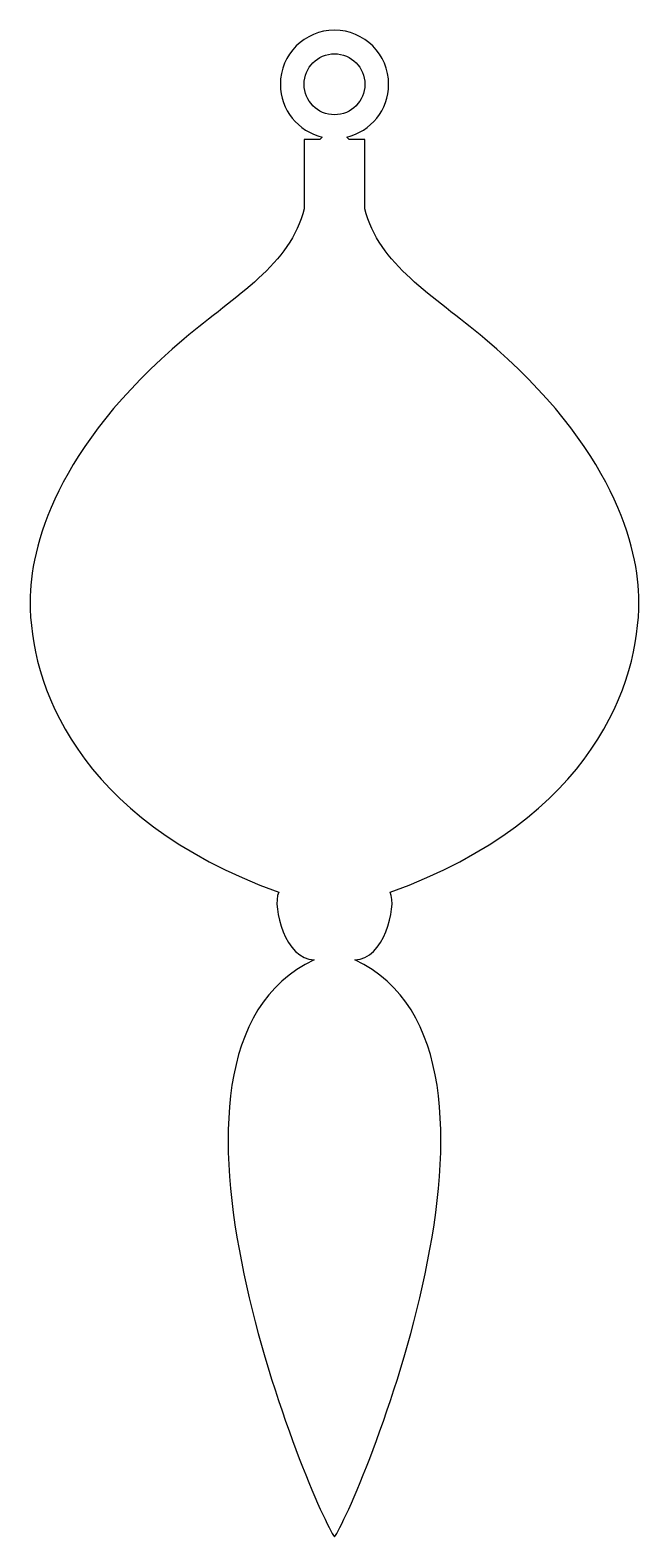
# Model space of a CAD drawing. Header units: centimetres. Extents: x -4.4 to 4.4, y -11 to 11.
import ezdxf

# ---------------------------------------------------------------- set-up
doc = ezdxf.new("R2010")
doc.units = ezdxf.units.CM
doc.header["$MEASUREMENT"] = 0
doc.layers.add('Camada 1', color=7, linetype='Continuous')

msp = doc.modelspace()

# ---------------------------------------------------------------- linework, layer by layer
at = {"layer": 'Camada 1'}
for points, knots in [([(0.00001, 10.97898), (0.43583, 10.97898), (0.78916, 10.62566), (0.78916, 10.18983), (0.78916, 10.18983), (0.78916, 9.81574), (0.52884, 9.50231), (0.17951, 9.42127), (0.17951, 9.42127), (0.17951, 9.42127), (0.21605, 9.38727), (0.21605, 9.38727), (0.21605, 9.38727), (0.21605, 9.38727), (0.44383, 9.38727), (0.44383, 9.38727), (0.44383, 9.38727), (0.44383, 9.38727), (0.44383, 8.37643), (0.44383, 8.37643), (0.44383, 8.37643), (0.64137, 7.56273), (1.43409, 7.11828), (2.19447, 6.47799), (2.19447, 6.47799), (4.06833, 4.8997), (4.43827, 3.42848), (4.43827, 2.6559), (4.43827, 2.6559), (4.43827, 1.47229), (3.79713, -0.50026), (0.81353, -1.58439), (0.81353, -1.58439), (0.91262, -1.80608), (0.71526, -2.57065), (0.29603, -2.57065), (0.29603, -2.57065), (3.15639, -3.90206), (0.27124, -10.6334), (0.00001, -10.97898), (0.00001, -10.97898), (-0.27121, -10.63341), (-3.15636, -3.90206), (-0.29601, -2.57065), (-0.29601, -2.57065), (-0.71503, -2.57065), (-0.91238, -1.80608), (-0.81369, -1.58439), (-0.81369, -1.58439), (-3.7971, -0.50026), (-4.43824, 1.47226), (-4.43824, 2.6559), (-4.43824, 2.6559), (-4.43824, 3.42846), (-4.06835, 4.89967), (-2.19444, 6.47799), (-2.19444, 6.47799), (-1.43427, 7.11828), (-0.64112, 7.56273), (-0.4438, 8.37643), (-0.4438, 8.37643), (-0.4438, 8.37643), (-0.4438, 9.38724), (-0.4438, 9.38724), (-0.4438, 9.38724), (-0.4438, 9.38724), (-0.21602, 9.38724), (-0.21602, 9.38724), (-0.21602, 9.38724), (-0.21602, 9.38724), (-0.17948, 9.42124), (-0.17948, 9.42124), (-0.17948, 9.42124), (-0.52881, 9.50228), (-0.78913, 9.81571), (-0.78913, 10.1898), (-0.78913, 10.1898), (-0.78916, 10.62565), (-0.43584, 10.97898), (0.00001, 10.97898)], [0, 0, 0, 0, 0.04761905, 0.04761905, 0.04761905, 0.04761905, 0.0952381, 0.0952381, 0.0952381, 0.0952381, 0.14285714, 0.14285714, 0.14285714, 0.14285714, 0.19047619, 0.19047619, 0.19047619, 0.19047619, 0.23809524, 0.23809524, 0.23809524, 0.23809524, 0.28571429, 0.28571429, 0.28571429, 0.28571429, 0.33333333, 0.33333333, 0.33333333, 0.33333333, 0.38095238, 0.38095238, 0.38095238, 0.38095238, 0.42857143, 0.42857143, 0.42857143, 0.42857143, 0.47619048, 0.47619048, 0.47619048, 0.47619048, 0.52380952, 0.52380952, 0.52380952, 0.52380952, 0.57142857, 0.57142857, 0.57142857, 0.57142857, 0.61904762, 0.61904762, 0.61904762, 0.61904762, 0.66666667, 0.66666667, 0.66666667, 0.66666667, 0.71428571, 0.71428571, 0.71428571, 0.71428571, 0.76190476, 0.76190476, 0.76190476, 0.76190476, 0.80952381, 0.80952381, 0.80952381, 0.80952381, 0.85714286, 0.85714286, 0.85714286, 0.85714286, 0.9047619, 0.9047619, 0.9047619, 0.9047619, 1, 1, 1, 1]), ([(-0.4438, 10.18983), (-0.4438, 9.94485), (-0.24499, 9.74604), (0.00001, 9.74604), (0.00001, 9.74604), (0.24499, 9.74604), (0.44382, 9.94485), (0.44382, 10.18983), (0.44382, 10.18983), (0.44382, 10.43483), (0.24499, 10.63364), (0.00001, 10.63364), (0.00001, 10.63364), (-0.24499, 10.63364), (-0.4438, 10.43484), (-0.4438, 10.18983)], [0, 0, 0, 0, 0.2, 0.2, 0.2, 0.2, 0.4, 0.4, 0.4, 0.4, 0.6, 0.6, 0.6, 0.6, 1, 1, 1, 1])]:
    msp.add_open_spline(points, degree=3, knots=knots, dxfattribs=at)

doc.saveas('drawing.dxf')
